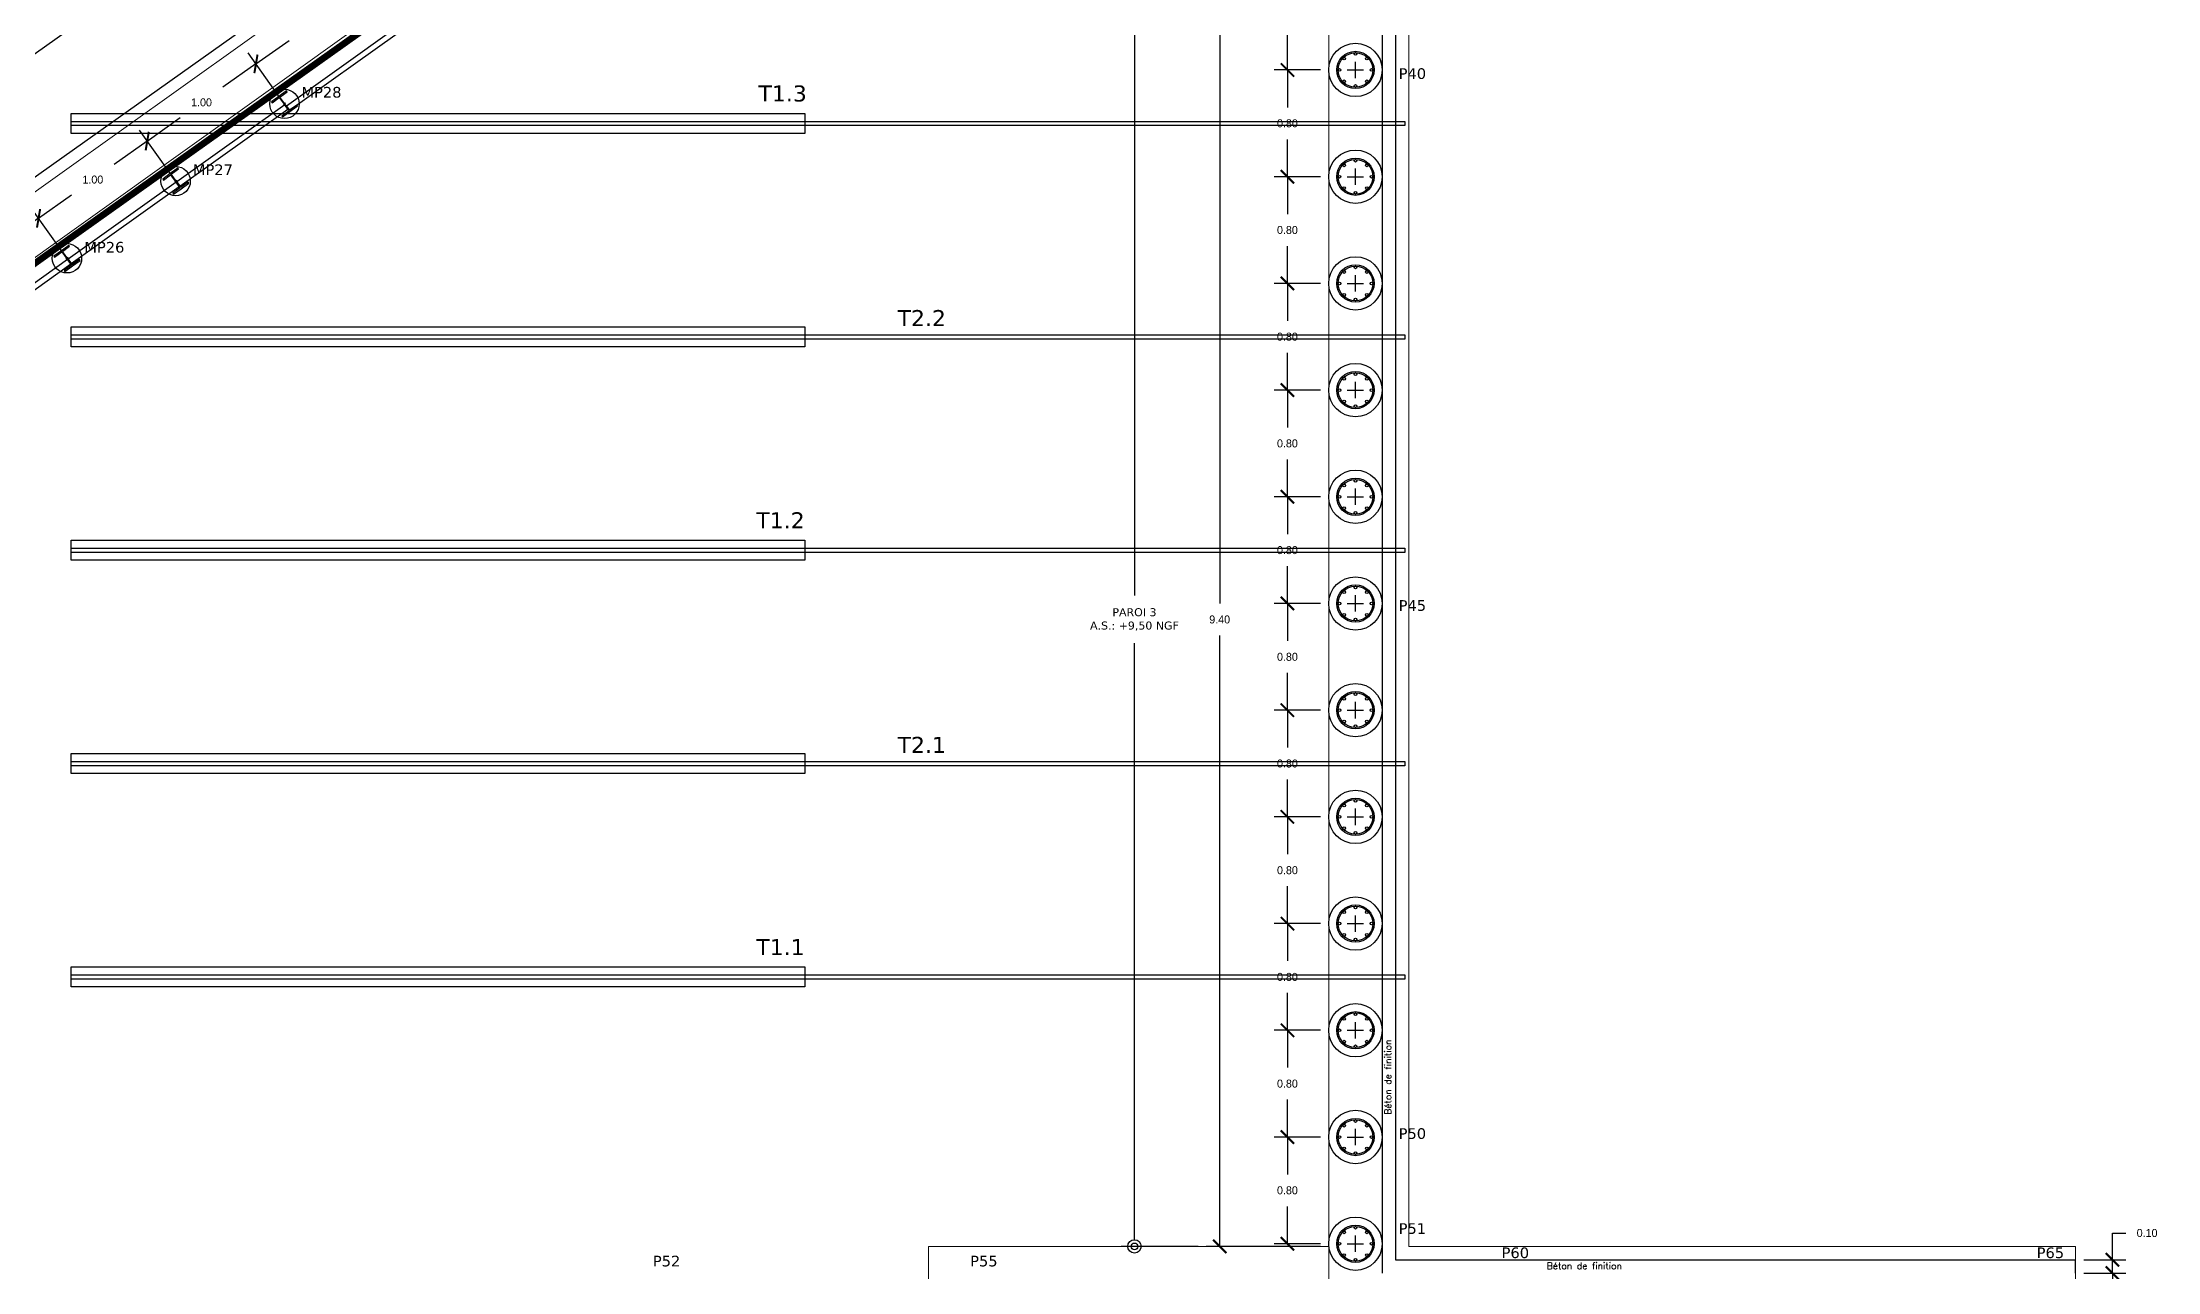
# Model space of a CAD drawing. Header units: millimetres. Extents: x -50 to 161, y 11 to 77.
# Drawn here: x -21.46 to -5.6, y 23.26 to 32.48 of the extents above; entities that cross this region are included whole.
import ezdxf

# ---------------------------------------------------------------- set-up
doc = ezdxf.new("R2010")
doc.units = ezdxf.units.MM
doc.linetypes.add('IMPORT-Bordfosse _3_', pattern=[0.6, 0.5, -0.1])
doc.layers.add('A-DETL-THIN', color=151, linetype='Continuous', lineweight=5)
doc.layers.add('Paroi Soperco', color=7, linetype='Continuous')
doc.dimstyles.get("Standard").update_dxf_attribs({"dimtxt": 0.18, "dimasz": 0.18, "dimexe": 0.18, "dimexo": 0.0625, "dimgap": 0.09, "dimtad": 0, "dimtih": 1, "dimtoh": 1, "dimdec": 4, "dimzin": 0, "dimdsep": 46, "dimtxsty": 'Standard', "dimcen": 0.09, "dimadec": 0, "dimazin": 0, "dimtfac": 1, "dimtdec": 4, "dimtofl": 0, "dimtmove": 0, "dimatfit": 3, "dimfxl": 1, "dimtolj": 1, "dimtzin": 0, "dimarcsym": 0})

# ---------------------------------------------------------------- blocks, each defined once
blk = doc.blocks.new('_ArchTick')
at = {"color": 0, "linetype": 'ByBlock', "const_width": 0.15}
blk.add_lwpolyline([(-0.5, -0.5), (0.5, 0.5)], dxfattribs=at)
blk = doc.blocks.new('*D81')
at = {"layer": 'Paroi Soperco', "color": 0, "lineweight": -2, "transparency": 16777216}
for p, q in [((-11.881, 33.068), (-12.228, 33.068)), ((-12.128, 33.068), (-12.128, 32.788)), ((-12.128, 32.268), (-12.128, 32.548)), ((-11.881, 32.268), (-12.228, 32.268))]:
    blk.add_line(p, q, dxfattribs=at)
at = {"layer": 'Paroi Soperco', "color": 0, "lineweight": -2, "transparency": 16777216, "xscale": 0.1, "yscale": 0.1, "zscale": 0.1}
for p, rotation in [((-12.128, 33.068), 90), ((-12.128, 32.268), 270)]:
    blk.add_blockref('_ArchTick', p, dxfattribs=dict(at, rotation=rotation))
at = {"layer": 'Paroi Soperco', "color": 0, "transparency": 16777216, "insert": (-12.128, 32.668), "char_height": 0.06, "attachment_point": 5}
blk.add_mtext('\\A1;0.80', dxfattribs=at)
blk = doc.blocks.new('*D82')
at = {"layer": 'Paroi Soperco', "color": 0, "lineweight": -2, "transparency": 16777216}
for p, q in [((-11.881, 32.268), (-12.228, 32.268)), ((-12.128, 32.268), (-12.128, 31.988)), ((-12.128, 31.468), (-12.128, 31.748)), ((-11.881, 31.468), (-12.228, 31.468))]:
    blk.add_line(p, q, dxfattribs=at)
at = {"layer": 'Paroi Soperco', "color": 0, "lineweight": -2, "transparency": 16777216, "xscale": 0.1, "yscale": 0.1, "zscale": 0.1}
for p, rotation in [((-12.128, 32.268), 90), ((-12.128, 31.468), 270)]:
    blk.add_blockref('_ArchTick', p, dxfattribs=dict(at, rotation=rotation))
at = {"layer": 'Paroi Soperco', "color": 0, "transparency": 16777216, "insert": (-12.128, 31.868), "char_height": 0.06, "attachment_point": 5}
blk.add_mtext('\\A1;0.80', dxfattribs=at)
blk = doc.blocks.new('*D83')
at = {"layer": 'Paroi Soperco', "color": 0, "lineweight": -2, "transparency": 16777216}
for p, q in [((-11.881, 31.468), (-12.228, 31.468)), ((-12.128, 31.468), (-12.128, 31.188)), ((-12.128, 30.668), (-12.128, 30.948)), ((-11.881, 30.668), (-12.228, 30.668))]:
    blk.add_line(p, q, dxfattribs=at)
at = {"layer": 'Paroi Soperco', "color": 0, "lineweight": -2, "transparency": 16777216, "xscale": 0.1, "yscale": 0.1, "zscale": 0.1}
for p, rotation in [((-12.128, 31.468), 90), ((-12.128, 30.668), 270)]:
    blk.add_blockref('_ArchTick', p, dxfattribs=dict(at, rotation=rotation))
at = {"layer": 'Paroi Soperco', "color": 0, "transparency": 16777216, "insert": (-12.128, 31.068), "char_height": 0.06, "attachment_point": 5}
blk.add_mtext('\\A1;0.80', dxfattribs=at)
blk = doc.blocks.new('*D84')
at = {"layer": 'Paroi Soperco', "color": 0, "lineweight": -2, "transparency": 16777216}
for p, q in [((-11.881, 30.668), (-12.228, 30.668)), ((-12.128, 30.668), (-12.128, 30.388)), ((-12.128, 29.868), (-12.128, 30.148)), ((-11.881, 29.868), (-12.228, 29.868))]:
    blk.add_line(p, q, dxfattribs=at)
at = {"layer": 'Paroi Soperco', "color": 0, "lineweight": -2, "transparency": 16777216, "xscale": 0.1, "yscale": 0.1, "zscale": 0.1}
for p, rotation in [((-12.128, 30.668), 90), ((-12.128, 29.868), 270)]:
    blk.add_blockref('_ArchTick', p, dxfattribs=dict(at, rotation=rotation))
at = {"layer": 'Paroi Soperco', "color": 0, "transparency": 16777216, "insert": (-12.128, 30.268), "char_height": 0.06, "attachment_point": 5}
blk.add_mtext('\\A1;0.80', dxfattribs=at)
blk = doc.blocks.new('*D85')
at = {"layer": 'Paroi Soperco', "color": 0, "lineweight": -2, "transparency": 16777216}
for p, q in [((-11.881, 29.868), (-12.228, 29.868)), ((-12.128, 29.868), (-12.128, 29.588)), ((-12.128, 29.068), (-12.128, 29.348)), ((-11.881, 29.068), (-12.228, 29.068))]:
    blk.add_line(p, q, dxfattribs=at)
at = {"layer": 'Paroi Soperco', "color": 0, "lineweight": -2, "transparency": 16777216, "xscale": 0.1, "yscale": 0.1, "zscale": 0.1}
for p, rotation in [((-12.128, 29.868), 90), ((-12.128, 29.068), 270)]:
    blk.add_blockref('_ArchTick', p, dxfattribs=dict(at, rotation=rotation))
at = {"layer": 'Paroi Soperco', "color": 0, "transparency": 16777216, "insert": (-12.128, 29.468), "char_height": 0.06, "attachment_point": 5}
blk.add_mtext('\\A1;0.80', dxfattribs=at)
blk = doc.blocks.new('*D86')
at = {"layer": 'Paroi Soperco', "color": 0, "lineweight": -2, "transparency": 16777216}
for p, q in [((-11.881, 29.068), (-12.228, 29.068)), ((-12.128, 29.068), (-12.128, 28.788)), ((-12.128, 28.268), (-12.128, 28.548)), ((-11.881, 28.268), (-12.228, 28.268))]:
    blk.add_line(p, q, dxfattribs=at)
at = {"layer": 'Paroi Soperco', "color": 0, "lineweight": -2, "transparency": 16777216, "xscale": 0.1, "yscale": 0.1, "zscale": 0.1}
for p, rotation in [((-12.128, 29.068), 90), ((-12.128, 28.268), 270)]:
    blk.add_blockref('_ArchTick', p, dxfattribs=dict(at, rotation=rotation))
at = {"layer": 'Paroi Soperco', "color": 0, "transparency": 16777216, "insert": (-12.128, 28.668), "char_height": 0.06, "attachment_point": 5}
blk.add_mtext('\\A1;0.80', dxfattribs=at)
blk = doc.blocks.new('*D87')
at = {"layer": 'Paroi Soperco', "color": 0, "lineweight": -2, "transparency": 16777216}
for p, q in [((-11.881, 28.268), (-12.228, 28.268)), ((-12.128, 28.268), (-12.128, 27.988)), ((-12.128, 27.468), (-12.128, 27.748)), ((-11.881, 27.468), (-12.228, 27.468))]:
    blk.add_line(p, q, dxfattribs=at)
at = {"layer": 'Paroi Soperco', "color": 0, "lineweight": -2, "transparency": 16777216, "xscale": 0.1, "yscale": 0.1, "zscale": 0.1}
for p, rotation in [((-12.128, 28.268), 90), ((-12.128, 27.468), 270)]:
    blk.add_blockref('_ArchTick', p, dxfattribs=dict(at, rotation=rotation))
at = {"layer": 'Paroi Soperco', "color": 0, "transparency": 16777216, "insert": (-12.128, 27.868), "char_height": 0.06, "attachment_point": 5}
blk.add_mtext('\\A1;0.80', dxfattribs=at)
blk = doc.blocks.new('*D88')
at = {"layer": 'Paroi Soperco', "color": 0, "lineweight": -2, "transparency": 16777216}
for p, q in [((-11.881, 27.468), (-12.228, 27.468)), ((-12.128, 27.468), (-12.128, 27.188)), ((-12.128, 26.668), (-12.128, 26.948)), ((-11.881, 26.668), (-12.228, 26.668))]:
    blk.add_line(p, q, dxfattribs=at)
at = {"layer": 'Paroi Soperco', "color": 0, "lineweight": -2, "transparency": 16777216, "xscale": 0.1, "yscale": 0.1, "zscale": 0.1}
for p, rotation in [((-12.128, 27.468), 90), ((-12.128, 26.668), 270)]:
    blk.add_blockref('_ArchTick', p, dxfattribs=dict(at, rotation=rotation))
at = {"layer": 'Paroi Soperco', "color": 0, "transparency": 16777216, "insert": (-12.128, 27.068), "char_height": 0.06, "attachment_point": 5}
blk.add_mtext('\\A1;0.80', dxfattribs=at)
blk = doc.blocks.new('*D89')
at = {"layer": 'Paroi Soperco', "color": 0, "lineweight": -2, "transparency": 16777216}
for p, q in [((-11.881, 26.668), (-12.228, 26.668)), ((-12.128, 26.668), (-12.128, 26.388)), ((-12.128, 25.868), (-12.128, 26.148)), ((-11.881, 25.868), (-12.228, 25.868))]:
    blk.add_line(p, q, dxfattribs=at)
at = {"layer": 'Paroi Soperco', "color": 0, "lineweight": -2, "transparency": 16777216, "xscale": 0.1, "yscale": 0.1, "zscale": 0.1}
for p, rotation in [((-12.128, 26.668), 90), ((-12.128, 25.868), 270)]:
    blk.add_blockref('_ArchTick', p, dxfattribs=dict(at, rotation=rotation))
at = {"layer": 'Paroi Soperco', "color": 0, "transparency": 16777216, "insert": (-12.128, 26.268), "char_height": 0.06, "attachment_point": 5}
blk.add_mtext('\\A1;0.80', dxfattribs=at)
blk = doc.blocks.new('*D90')
at = {"layer": 'Paroi Soperco', "color": 0, "lineweight": -2, "transparency": 16777216}
for p, q in [((-11.881, 25.868), (-12.228, 25.868)), ((-12.128, 25.868), (-12.128, 25.588)), ((-12.128, 25.068), (-12.128, 25.348)), ((-11.881, 25.068), (-12.228, 25.068))]:
    blk.add_line(p, q, dxfattribs=at)
at = {"layer": 'Paroi Soperco', "color": 0, "lineweight": -2, "transparency": 16777216, "xscale": 0.1, "yscale": 0.1, "zscale": 0.1}
for p, rotation in [((-12.128, 25.868), 90), ((-12.128, 25.068), 270)]:
    blk.add_blockref('_ArchTick', p, dxfattribs=dict(at, rotation=rotation))
at = {"layer": 'Paroi Soperco', "color": 0, "transparency": 16777216, "insert": (-12.128, 25.468), "char_height": 0.06, "attachment_point": 5}
blk.add_mtext('\\A1;0.80', dxfattribs=at)
blk = doc.blocks.new('*D91')
at = {"layer": 'Paroi Soperco', "color": 0, "lineweight": -2, "transparency": 16777216}
for p, q in [((-11.881, 25.068), (-12.228, 25.068)), ((-12.128, 25.068), (-12.128, 24.788)), ((-12.128, 24.268), (-12.128, 24.548)), ((-11.881, 24.268), (-12.228, 24.268))]:
    blk.add_line(p, q, dxfattribs=at)
at = {"layer": 'Paroi Soperco', "color": 0, "lineweight": -2, "transparency": 16777216, "xscale": 0.1, "yscale": 0.1, "zscale": 0.1}
for p, rotation in [((-12.128, 25.068), 90), ((-12.128, 24.268), 270)]:
    blk.add_blockref('_ArchTick', p, dxfattribs=dict(at, rotation=rotation))
at = {"layer": 'Paroi Soperco', "color": 0, "transparency": 16777216, "insert": (-12.128, 24.668), "char_height": 0.06, "attachment_point": 5}
blk.add_mtext('\\A1;0.80', dxfattribs=at)
blk = doc.blocks.new('*D92')
at = {"layer": 'Paroi Soperco', "color": 0, "lineweight": -2, "transparency": 16777216}
for p, q in [((-11.881, 24.268), (-12.228, 24.268)), ((-12.128, 24.268), (-12.128, 23.988)), ((-12.128, 23.468), (-12.128, 23.748)), ((-11.881, 23.468), (-12.228, 23.468))]:
    blk.add_line(p, q, dxfattribs=at)
at = {"layer": 'Paroi Soperco', "color": 0, "lineweight": -2, "transparency": 16777216, "xscale": 0.1, "yscale": 0.1, "zscale": 0.1}
for p, rotation in [((-12.128, 24.268), 90), ((-12.128, 23.468), 270)]:
    blk.add_blockref('_ArchTick', p, dxfattribs=dict(at, rotation=rotation))
at = {"layer": 'Paroi Soperco', "color": 0, "transparency": 16777216, "insert": (-12.128, 23.868), "char_height": 0.06, "attachment_point": 5}
blk.add_mtext('\\A1;0.80', dxfattribs=at)
blk = doc.blocks.new('*D94')
at = {"layer": 'Paroi Soperco', "color": 0, "lineweight": -2, "transparency": 16777216}
for p, q in [((-11.881, 32.848), (-12.736, 32.848)), ((-12.636, 32.848), (-12.636, 28.268)), ((-12.636, 23.448), (-12.636, 28.028)), ((-11.881, 23.448), (-12.736, 23.448))]:
    blk.add_line(p, q, dxfattribs=at)
at = {"layer": 'Paroi Soperco', "color": 0, "lineweight": -2, "transparency": 16777216, "xscale": 0.1, "yscale": 0.1, "zscale": 0.1}
for p, rotation in [((-12.636, 32.848), 90), ((-12.636, 23.448), 270)]:
    blk.add_blockref('_ArchTick', p, dxfattribs=dict(at, rotation=rotation))
at = {"layer": 'Paroi Soperco', "color": 0, "transparency": 16777216, "insert": (-12.636, 28.148), "char_height": 0.06, "attachment_point": 5}
blk.add_mtext('\\A1;9.40', dxfattribs=at)
blk = doc.blocks.new('_Origin2')
at = {"color": 0, "linetype": 'ByBlock', "lineweight": -2}
blk.add_line((-0.5, 0), (-1, 0), dxfattribs=at)
for radius in [0.5, 0.25]:
    blk.add_circle((0, 0), radius, dxfattribs=at)
blk = doc.blocks.new('*D101')
at = {"layer": 'Paroi Soperco', "color": 0, "lineweight": -2, "transparency": 16777216}
for p, q in [((-12.798, 32.848), (-13.375, 32.848)), ((-13.275, 32.748), (-13.275, 28.327)), ((-13.275, 23.548), (-13.275, 27.97)), ((-12.798, 23.448), (-13.375, 23.448))]:
    blk.add_line(p, q, dxfattribs=at)
at = {"layer": 'Paroi Soperco', "color": 0, "lineweight": -2, "transparency": 16777216, "xscale": 0.1, "yscale": 0.1, "zscale": 0.1}
for p, rotation in [((-13.275, 32.848), 90), ((-13.275, 23.448), 270)]:
    blk.add_blockref('_Origin2', p, dxfattribs=dict(at, rotation=rotation))
at = {"layer": 'Paroi Soperco', "color": 0, "transparency": 16777216, "insert": (-13.275, 28.148), "char_height": 0.06, "attachment_point": 5}
blk.add_mtext('\\A1;{\\fVerdana|b0|i0|c0|p34;PAROI 3}\\P{\\fVerdana|b0|i0|c0|p34;A.S.: +9,50 NGF}', dxfattribs=at)
blk = doc.blocks.new('*D114')
at = {"layer": 'Paroi Soperco', "color": 0, "lineweight": -2, "transparency": 16777216}
for p, q in [((-21.492, 31.156), (-21.74, 30.98)), ((-21.315, 30.906), (-21.55, 31.238)), ((-22.13, 30.327), (-22.366, 30.659)), ((-22.308, 30.577), (-22.06, 30.753))]:
    blk.add_line(p, q, dxfattribs=at)
at = {"layer": 'Paroi Soperco', "color": 0, "lineweight": -2, "transparency": 16777216, "xscale": 0.1, "yscale": 0.1, "zscale": 0.1}
for p, rotation in [((-21.492, 31.156), 35.38813541617936), ((-22.308, 30.577), 215.3881354161794)]:
    blk.add_blockref('_ArchTick', p, dxfattribs=dict(at, rotation=rotation))
at = {"layer": 'Paroi Soperco', "color": 0, "transparency": 16777216, "insert": (-21.9, 30.867), "char_height": 0.06, "attachment_point": 5}
blk.add_mtext('\\A1;1.00', dxfattribs=at)
blk = doc.blocks.new('*D115')
at = {"layer": 'Paroi Soperco', "color": 0, "lineweight": -2, "transparency": 16777216}
for p, q in [((-20.677, 31.735), (-20.925, 31.559)), ((-20.5, 31.486), (-20.735, 31.817)), ((-21.492, 31.156), (-21.245, 31.332)), ((-21.315, 30.906), (-21.55, 31.238))]:
    blk.add_line(p, q, dxfattribs=at)
at = {"layer": 'Paroi Soperco', "color": 0, "lineweight": -2, "transparency": 16777216, "xscale": 0.1, "yscale": 0.1, "zscale": 0.1}
for p, rotation in [((-20.677, 31.735), 35.38813541617936), ((-21.492, 31.156), 215.3881354161794)]:
    blk.add_blockref('_ArchTick', p, dxfattribs=dict(at, rotation=rotation))
at = {"layer": 'Paroi Soperco', "color": 0, "transparency": 16777216, "insert": (-21.085, 31.446), "char_height": 0.06, "attachment_point": 5}
blk.add_mtext('\\A1;1.00', dxfattribs=at)
blk = doc.blocks.new('*D116')
at = {"layer": 'Paroi Soperco', "color": 0, "lineweight": -2, "transparency": 16777216}
for p, q in [((-19.685, 32.065), (-19.92, 32.396)), ((-19.862, 32.314), (-20.11, 32.138)), ((-20.677, 31.735), (-20.43, 31.911)), ((-20.5, 31.486), (-20.735, 31.817))]:
    blk.add_line(p, q, dxfattribs=at)
at = {"layer": 'Paroi Soperco', "color": 0, "lineweight": -2, "transparency": 16777216, "xscale": 0.1, "yscale": 0.1, "zscale": 0.1}
for p, rotation in [((-19.862, 32.314), 35.38813541617936), ((-20.677, 31.735), 215.3881354161794)]:
    blk.add_blockref('_ArchTick', p, dxfattribs=dict(at, rotation=rotation))
at = {"layer": 'Paroi Soperco', "color": 0, "transparency": 16777216, "insert": (-20.27, 32.025), "char_height": 0.06, "attachment_point": 5}
blk.add_mtext('\\A1;1.00', dxfattribs=at)
blk = doc.blocks.new('*D117')
at = {"layer": 'Paroi Soperco', "color": 0, "lineweight": -2, "transparency": 16777216}
for p, q in [((-19.047, 32.893), (-19.294, 32.718)), ((-18.869, 32.644), (-19.105, 32.975)), ((-19.685, 32.065), (-19.92, 32.396)), ((-19.862, 32.314), (-19.614, 32.49))]:
    blk.add_line(p, q, dxfattribs=at)
at = {"layer": 'Paroi Soperco', "color": 0, "lineweight": -2, "transparency": 16777216, "xscale": 0.1, "yscale": 0.1, "zscale": 0.1}
for p, rotation in [((-19.047, 32.893), 35.38813541617936), ((-19.862, 32.314), 215.3881354161794)]:
    blk.add_blockref('_ArchTick', p, dxfattribs=dict(at, rotation=rotation))
at = {"layer": 'Paroi Soperco', "color": 0, "transparency": 16777216, "insert": (-19.454, 32.604), "char_height": 0.06, "attachment_point": 5}
blk.add_mtext('\\A1;1.00', dxfattribs=at)
blk = doc.blocks.new('*D119')
at = {"layer": 'Paroi Soperco', "color": 0, "lineweight": -2, "transparency": 16777216}
for p, q in [((-18.17, 33.141), (-18.56, 33.689)), ((-18.502, 33.608), (-22.309, 30.903)), ((-26.538, 27.899), (-22.731, 30.603)), ((-26.207, 27.432), (-26.596, 27.98))]:
    blk.add_line(p, q, dxfattribs=at)
at = {"layer": 'Paroi Soperco', "color": 0, "lineweight": -2, "transparency": 16777216, "xscale": 0.1, "yscale": 0.1, "zscale": 0.1}
for p, rotation in [((-18.502, 33.608), 35.38813541617744), ((-26.538, 27.899), 215.3881354161774)]:
    blk.add_blockref('_ArchTick', p, dxfattribs=dict(at, rotation=rotation))
at = {"layer": 'Paroi Soperco', "color": 0, "transparency": 16777216, "insert": (-22.52, 30.753), "char_height": 0.12, "attachment_point": 5}
blk.add_mtext('\\A1;9.86', dxfattribs=at)
blk = doc.blocks.new('*D121')
at = {"layer": 'Paroi Soperco', "color": 0, "lineweight": -2, "transparency": 16777216}
for p, q in [((-18.596, 33.74), (-18.996, 34.304)), ((-19.02, 34.164), (-22.742, 31.52)), ((-26.893, 28.571), (-23.171, 31.215)), ((-26.632, 28.031), (-27.033, 28.595))]:
    blk.add_line(p, q, dxfattribs=at)
at = {"layer": 'Paroi Soperco', "color": 0, "lineweight": -2, "transparency": 16777216, "xscale": 0.1, "yscale": 0.1, "zscale": 0.1}
for p, rotation in [((-18.938, 34.222), 35.38813541617745), ((-26.975, 28.514), 215.3881354161774)]:
    blk.add_blockref('_Origin2', p, dxfattribs=dict(at, rotation=rotation))
at = {"layer": 'Paroi Soperco', "color": 0, "transparency": 16777216, "insert": (-22.957, 31.368), "char_height": 0.12, "attachment_point": 5}
blk.add_mtext("\\A1;{\\fVerdana|b0|i0|c0|p34;PAROI 1'}", dxfattribs=at)
blk = doc.blocks.new('*D342')
at = {"layer": 'Paroi Soperco', "color": 0, "lineweight": -2, "transparency": 16777216}
for p, q in [((-5.942, 23.248), (-5.942, 23.348)), ((-6.156, 23.248), (-5.842, 23.248)), ((-6.156, 22.848), (-5.842, 22.848)), ((-5.942, 22.848), (-5.942, 22.748))]:
    blk.add_line(p, q, dxfattribs=at)
at = {"layer": 'Paroi Soperco', "color": 0, "lineweight": -2, "transparency": 16777216, "xscale": 0.1, "yscale": 0.1, "zscale": 0.1}
for p, rotation in [((-5.942, 23.248), 270), ((-5.942, 22.848), 90)]:
    blk.add_blockref('_ArchTick', p, dxfattribs=dict(at, rotation=rotation))
at = {"layer": 'Paroi Soperco', "color": 0, "transparency": 16777216, "insert": (-5.942, 23.048), "char_height": 0.06, "attachment_point": 5}
blk.add_mtext('\\A1;0.40', dxfattribs=at)
blk = doc.blocks.new('*D343')
at = {"layer": 'Paroi Soperco', "color": 0, "lineweight": -2, "transparency": 16777216}
for p, q in [((-5.942, 23.348), (-5.942, 23.548)), ((-5.942, 23.548), (-5.842, 23.548)), ((-6.156, 23.348), (-5.842, 23.348)), ((-6.156, 23.248), (-5.842, 23.248)), ((-5.942, 23.248), (-5.942, 23.148))]:
    blk.add_line(p, q, dxfattribs=at)
at = {"layer": 'Paroi Soperco', "color": 0, "lineweight": -2, "transparency": 16777216, "xscale": 0.1, "yscale": 0.1, "zscale": 0.1}
for p, rotation in [((-5.942, 23.348), 270), ((-5.942, 23.248), 90)]:
    blk.add_blockref('_ArchTick', p, dxfattribs=dict(at, rotation=rotation))
at = {"layer": 'Paroi Soperco', "color": 0, "transparency": 16777216, "insert": (-5.682, 23.548), "char_height": 0.06, "attachment_point": 5}
blk.add_mtext('\\A1;0.10', dxfattribs=at)

msp = doc.modelspace()

# ---------------------------------------------------------------- linework, layer by layer
at = {"layer": 'A-DETL-THIN'}
for p, q in [((-19.293, 32.944), (-25.934, 28.204)), ((-11.818, 32.848), (-11.818, 23.448)), ((-11.218, 23.448), (-11.218, 32.848)), ((-25.626, 27.932), (-19.061, 32.618)), ((-11.818, 23.448), (-14.818, 23.448)), ((-14.818, 23.448), (-14.818, 22.848)), ((-11.818, 22.848), (-11.818, 23.448)), ((-6.218, 23.448), (-11.218, 23.448)), ((-6.218, 22.848), (-6.218, 23.448))]:
    msp.add_line(p, q, dxfattribs=at)
at = {"layer": 'Paroi Soperco', "color": 5}
for p, q in [((-11.418, 58.868), (-11.418, 23.248)), ((-11.318, 58.768), (-11.318, 23.348)), ((-11.318, 23.348), (-6.218, 23.348)), ((-6.218, 23.248), (-6.218, 23.348))]:
    msp.add_line(p, q, dxfattribs=at)
at = {"layer": 'Paroi Soperco'}
for p, q in [((-11.679, 32.268), (-11.557, 32.268)), ((-11.618, 32.207), (-11.618, 32.33)), ((-19.64, 32.02), (-19.656, 32.008)), ((-19.644, 32.007), (-19.653, 32.02)), ((-20.456, 31.44), (-20.472, 31.429)), ((-20.459, 31.428), (-20.468, 31.441)), ((-11.679, 31.468), (-11.557, 31.468)), ((-11.618, 31.407), (-11.618, 31.53)), ((-21.271, 30.861), (-21.287, 30.85)), ((-21.274, 30.849), (-21.284, 30.862)), ((-11.679, 30.668), (-11.557, 30.668)), ((-11.618, 30.607), (-11.618, 30.73)), ((-11.679, 29.868), (-11.557, 29.868)), ((-11.618, 29.807), (-11.618, 29.93)), ((-11.679, 29.068), (-11.557, 29.068)), ((-11.618, 29.007), (-11.618, 29.13)), ((-11.679, 28.268), (-11.557, 28.268)), ((-11.618, 28.207), (-11.618, 28.33)), ((-11.679, 27.468), (-11.557, 27.468)), ((-11.618, 27.407), (-11.618, 27.53)), ((-11.679, 26.668), (-11.557, 26.668)), ((-11.618, 26.607), (-11.618, 26.73)), ((-11.679, 25.868), (-11.557, 25.868)), ((-11.618, 25.807), (-11.618, 25.93)), ((-11.679, 25.068), (-11.557, 25.068)), ((-11.618, 25.007), (-11.618, 25.13)), ((-11.679, 24.268), (-11.557, 24.268)), ((-11.618, 24.207), (-11.618, 24.33)), ((-11.618, 23.407), (-11.618, 23.53)), ((-11.618, 23.407), (-11.618, 23.53)), ((-11.679, 23.468), (-11.557, 23.468)), ((-11.679, 23.468), (-11.557, 23.468))]:
    msp.add_line(p, q, dxfattribs=at)
at = {"layer": 'Paroi Soperco', "color": 217, "linetype": 'IMPORT-Bordfosse _3_', "true_color": 0x93278f, "const_width": 0.05}
msp.add_lwpolyline([(-41.621, 28.431), (-28.597, 24.46), (-28.67, 25.736), (-17.958, 33.35), (-11.56, 44.077), (-12.859, 59.261), (-15.257, 74.842), (-49.75, 76.797), (-48.078, 63.461)], close=True, dxfattribs=at)
at = {"layer": 'Paroi Soperco', "color": 23}
for points in [[(-19.61, 31.966), (-18.802, 32.542), (-18.825, 32.575), (-19.633, 31.998), (-19.61, 31.966)], [(-20.433, 31.397), (-19.623, 31.975), (-19.646, 32.008), (-20.456, 31.43), (-20.433, 31.397)], [(-21.247, 30.816), (-20.437, 31.395), (-20.46, 31.427), (-21.27, 30.849), (-21.247, 30.816)], [(-22.061, 30.236), (-21.251, 30.814), (-21.274, 30.846), (-22.084, 30.268), (-22.061, 30.236)]]:
    msp.add_lwpolyline(points, dxfattribs=at)
at = {"layer": 'Paroi Soperco'}
for points in [[(-19.633, 32.112), (-19.69, 32.07), (-19.746, 32.029), (-19.741, 32.022), (-19.687, 32.062), (-19.614, 31.963), (-19.669, 31.923), (-19.664, 31.916), (-19.607, 31.957), (-19.551, 31.999), (-19.556, 32.005), (-19.61, 31.966), (-19.683, 32.065), (-19.628, 32.105), (-19.633, 32.112)], [(-20.448, 31.532), (-20.505, 31.491), (-20.561, 31.45), (-20.556, 31.443), (-20.502, 31.483), (-20.429, 31.384), (-20.484, 31.344), (-20.479, 31.337), (-20.422, 31.378), (-20.366, 31.419), (-20.371, 31.426), (-20.425, 31.386), (-20.498, 31.486), (-20.443, 31.526), (-20.448, 31.532)], [(-21.264, 30.953), (-21.32, 30.912), (-21.377, 30.871), (-21.372, 30.864), (-21.317, 30.904), (-21.245, 30.804), (-21.299, 30.765), (-21.294, 30.758), (-21.238, 30.799), (-21.181, 30.84), (-21.186, 30.847), (-21.241, 30.807), (-21.313, 30.907), (-21.259, 30.946), (-21.264, 30.953)]]:
    msp.add_lwpolyline(points, dxfattribs=at)
at = {"layer": 'Paroi Soperco', "color": 251, "true_color": 0x636466}
for points in [[(-21.247, 31.943), (-15.747, 31.943), (-15.747, 31.793), (-21.247, 31.793), (-21.247, 31.943)], [(-21.247, 31.883), (-11.247, 31.883), (-11.247, 31.851), (-21.247, 31.851), (-21.247, 31.883)], [(-21.247, 28.743), (-15.747, 28.743), (-15.747, 28.593), (-21.247, 28.593), (-21.247, 28.743)], [(-21.247, 28.683), (-11.247, 28.683), (-11.247, 28.651), (-21.247, 28.651), (-21.247, 28.683)], [(-21.247, 25.543), (-15.747, 25.543), (-15.747, 25.393), (-21.247, 25.393), (-21.247, 25.543)], [(-21.247, 25.483), (-11.247, 25.483), (-11.247, 25.451), (-21.247, 25.451), (-21.247, 25.483)]]:
    msp.add_lwpolyline(points, dxfattribs=at)
at = {"layer": 'Paroi Soperco', "color": 9, "true_color": 0xc7c8ca}
for points in [[(-21.247, 30.343), (-15.747, 30.343), (-15.747, 30.193), (-21.247, 30.193), (-21.247, 30.343)], [(-21.247, 30.283), (-11.247, 30.283), (-11.247, 30.251), (-21.247, 30.251), (-21.247, 30.283)], [(-21.247, 27.143), (-15.747, 27.143), (-15.747, 26.993), (-21.247, 26.993), (-21.247, 27.143)], [(-21.247, 27.083), (-11.247, 27.083), (-11.247, 27.051), (-21.247, 27.051), (-21.247, 27.083)]]:
    msp.add_lwpolyline(points, dxfattribs=at)
at = {"layer": 'Paroi Soperco'}
for centre, radius in [((-11.618, 32.268), 0.2), ((-11.618, 32.268), 0.14), ((-11.618, 32.268), 0.13), ((-11.703, 32.353), 0.01), ((-11.618, 32.388), 0.01), ((-11.533, 32.353), 0.01), ((-11.738, 32.268), 0.01), ((-11.498, 32.268), 0.01), ((-19.648, 32.014), 0.11), ((-11.703, 32.183), 0.01), ((-11.618, 32.148), 0.01), ((-11.533, 32.183), 0.01), ((-11.618, 31.468), 0.2), ((-11.618, 31.468), 0.14), ((-11.618, 31.468), 0.13), ((-11.618, 31.588), 0.01), ((-20.464, 31.435), 0.11), ((-11.738, 31.468), 0.01), ((-11.703, 31.553), 0.01), ((-11.533, 31.553), 0.01), ((-11.498, 31.468), 0.01), ((-11.703, 31.383), 0.01), ((-11.618, 31.348), 0.01), ((-11.533, 31.383), 0.01), ((-21.279, 30.856), 0.11), ((-11.618, 30.668), 0.2), ((-11.618, 30.668), 0.14), ((-11.618, 30.668), 0.13), ((-11.618, 30.788), 0.01), ((-11.738, 30.668), 0.01), ((-11.703, 30.753), 0.01), ((-11.533, 30.753), 0.01), ((-11.498, 30.668), 0.01), ((-11.703, 30.583), 0.01), ((-11.618, 30.548), 0.01), ((-11.533, 30.583), 0.01), ((-11.618, 29.868), 0.2), ((-11.618, 29.868), 0.14), ((-11.618, 29.868), 0.13), ((-11.618, 29.988), 0.01), ((-11.738, 29.868), 0.01), ((-11.703, 29.953), 0.01), ((-11.533, 29.953), 0.01), ((-11.498, 29.868), 0.01), ((-11.703, 29.783), 0.01), ((-11.618, 29.748), 0.01), ((-11.533, 29.783), 0.01), ((-11.618, 29.068), 0.2), ((-11.618, 29.068), 0.14), ((-11.618, 29.068), 0.13), ((-11.618, 29.188), 0.01), ((-11.738, 29.068), 0.01), ((-11.703, 29.153), 0.01), ((-11.533, 29.153), 0.01), ((-11.498, 29.068), 0.01), ((-11.703, 28.983), 0.01), ((-11.618, 28.948), 0.01), ((-11.533, 28.983), 0.01), ((-11.618, 28.268), 0.2), ((-11.618, 28.268), 0.14), ((-11.618, 28.268), 0.13), ((-11.618, 28.388), 0.01), ((-11.738, 28.268), 0.01), ((-11.703, 28.353), 0.01), ((-11.533, 28.353), 0.01), ((-11.498, 28.268), 0.01), ((-11.703, 28.183), 0.01), ((-11.618, 28.148), 0.01), ((-11.533, 28.183), 0.01), ((-11.618, 27.468), 0.2), ((-11.618, 27.468), 0.14), ((-11.618, 27.468), 0.13), ((-11.738, 27.468), 0.01), ((-11.703, 27.553), 0.01), ((-11.618, 27.588), 0.01), ((-11.533, 27.553), 0.01), ((-11.498, 27.468), 0.01), ((-11.703, 27.383), 0.01), ((-11.618, 27.348), 0.01), ((-11.533, 27.383), 0.01), ((-11.618, 26.668), 0.2), ((-11.618, 26.668), 0.14), ((-11.618, 26.668), 0.13), ((-11.738, 26.668), 0.01), ((-11.703, 26.753), 0.01), ((-11.618, 26.788), 0.01), ((-11.533, 26.753), 0.01), ((-11.498, 26.668), 0.01), ((-11.703, 26.583), 0.01), ((-11.618, 26.548), 0.01), ((-11.533, 26.583), 0.01), ((-11.618, 25.868), 0.2), ((-11.618, 25.868), 0.14), ((-11.618, 25.868), 0.13), ((-11.738, 25.868), 0.01), ((-11.703, 25.953), 0.01), ((-11.618, 25.988), 0.01), ((-11.533, 25.953), 0.01), ((-11.498, 25.868), 0.01), ((-11.703, 25.783), 0.01), ((-11.618, 25.748), 0.01), ((-11.533, 25.783), 0.01), ((-11.618, 25.068), 0.2), ((-11.618, 25.068), 0.14), ((-11.618, 25.068), 0.13), ((-11.738, 25.068), 0.01), ((-11.703, 25.153), 0.01), ((-11.618, 25.188), 0.01), ((-11.533, 25.153), 0.01), ((-11.498, 25.068), 0.01), ((-11.703, 24.983), 0.01), ((-11.618, 24.948), 0.01), ((-11.533, 24.983), 0.01), ((-11.618, 24.268), 0.2), ((-11.618, 24.268), 0.14), ((-11.618, 24.268), 0.13), ((-11.738, 24.268), 0.01), ((-11.703, 24.353), 0.01), ((-11.618, 24.388), 0.01), ((-11.533, 24.353), 0.01), ((-11.498, 24.268), 0.01), ((-11.703, 24.183), 0.01), ((-11.618, 24.148), 0.01), ((-11.533, 24.183), 0.01), ((-11.618, 23.468), 0.2), ((-11.618, 23.468), 0.14), ((-11.618, 23.468), 0.14), ((-11.618, 23.468), 0.13), ((-11.618, 23.468), 0.13), ((-11.738, 23.468), 0.01), ((-11.738, 23.468), 0.01), ((-11.703, 23.553), 0.01), ((-11.703, 23.553), 0.01), ((-11.618, 23.588), 0.01), ((-11.618, 23.588), 0.01), ((-11.533, 23.553), 0.01), ((-11.533, 23.553), 0.01), ((-11.498, 23.468), 0.01), ((-11.498, 23.468), 0.01), ((-11.703, 23.383), 0.01), ((-11.703, 23.383), 0.01), ((-11.618, 23.348), 0.01), ((-11.618, 23.348), 0.01), ((-11.533, 23.383), 0.01), ((-11.533, 23.383), 0.01)]:
    msp.add_circle(centre, radius, dxfattribs=at)

# ---------------------------------------------------------------- texts
at = {"layer": 'Paroi Soperco', "attachment_point": 1}
for s, width, insert, char_height in [('{\\fVerdana|b0|i0|c0|p34;P40}', 0.51632, (-11.294, 32.281), 0.08), ('{\\fVerdana|b0|i0|c0|p34;MP28}', 0.51632, (-19.521, 32.141), 0.08), ('{\\fVerdana|b0|i0|c0|p34;T1.3}', 0.51632, (-16.094, 32.152), 0.12), ('{\\fVerdana|b0|i0|c0|p34;MP27}', 0.51632, (-20.335, 31.56), 0.08), ('{\\fVerdana|b0|i0|c0|p34;MP26}', 0.51632, (-21.149, 30.979), 0.08), ('{\\fVerdana|b0|i0|c0|p34;T2.2}', 0.51632, (-15.051, 30.468), 0.12), ('{\\fVerdana|b0|i0|c0|p34;T1.2}', 0.51632, (-16.11, 28.952), 0.12), ('{\\fVerdana|b0|i0|c0|p34;P45}', 0.51632, (-11.294, 28.293), 0.08), ('{\\fVerdana|b0|i0|c0|p34;T2.1}', 0.51632, (-15.051, 27.268), 0.12), ('{\\fVerdana|b0|i0|c0|p34;T1.1}', 0.51632, (-16.11, 25.752), 0.12), ('{\\fVerdana|b0|i0|c0|p34;P50}', 0.51632, (-11.294, 24.334), 0.08), ('{\\fVerdana|b0|i0|c0|p34;P51}', 0.51632, (-11.294, 23.622), 0.08), ('{\\fVerdana|b0|i0|c0|p34;P52}', 0.51632, (-16.886, 23.378), 0.08), ('{\\fVerdana|b0|i0|c0|p34;P55}', 0.51632, (-14.507, 23.378), 0.08), ('{\\fVerdana|b0|i0|c0|p34;P60}', 0.51632, (-10.522, 23.44), 0.08), ('{\\Fsimplex|c0;Béton de finition}', 1.02448, (-10.183, 23.327), 0.05), ('{\\Fsimplex|c0;Béton de finition}', 1.02448, (-10.183, 23.327), 0.05), ('{\\fVerdana|b0|i0|c0|p34;P65}', 0.51632, (-6.51, 23.44), 0.08)]:
    msp.add_mtext_dynamic_manual_height_columns(s, width=width, gutter_width=1, heights=[0], dxfattribs=dict(at, insert=insert, char_height=char_height))
at = {"layer": 'Paroi Soperco', "insert": (-11.399, 24.435), "char_height": 0.05, "attachment_point": 1, "rotation": 90}
msp.add_mtext_dynamic_manual_height_columns('{\\Fsimplex|c0;Béton de finition}', width=1.02448, gutter_width=1, heights=[0], dxfattribs=at)

# ---------------------------------------------------------------- dimensions: what is measured, and where the dimension line sits
at = {"layer": 'Paroi Soperco', "color": 30, "true_color": 0xff8000}
dim = msp.add_aligned_dim(p1=(-26.596, 27.98), p2=(-18.56, 33.689), distance=0.654, text="{\\fVerdana|b0|i0|c0|p34;PAROI 1'}", dimstyle='Standard', override={"dimtxt": 0.12, "dimasz": 0.1, "dimexe": 0.1, "dimdec": 2, "dimblk1": 'Origin2', "dimblk2": 'Origin2', "dimsah": 1}, dxfattribs=at)
dim.commit()
dim.dimension.update_dxf_attribs({"geometry": '*D121', "text_midpoint": (-22.957, 31.368)})
at = {"layer": 'Paroi Soperco', "color": 1}
dim = msp.add_aligned_dim(p1=(-26.17, 27.381), p2=(-18.134, 33.09), distance=0.636, dimstyle='Standard', override={"dimtxt": 0.12, "dimasz": 0.1, "dimexe": 0.1, "dimdec": 2, "dimblk1": 'ArchTick', "dimblk2": 'ArchTick', "dimsah": 1}, dxfattribs=at)
dim.commit()
dim.dimension.update_dxf_attribs({"geometry": '*D119', "text_midpoint": (-22.52, 30.753)})
for base, p1, p2, angle, picture, middle in [((-12.128, 32.268), (-11.818, 33.068), (-11.818, 32.268), 90, '*D81', (-12.128, 32.668)), ((-19.047, 32.893), (-19.648, 32.014), (-18.833, 32.593), 215.3881, '*D117', (-19.454, 32.604)), ((-12.636, 23.448), (-11.818, 32.848), (-11.818, 23.448), 90, '*D94', (-12.636, 28.148)), ((-19.862, 32.314), (-20.464, 31.435), (-19.648, 32.014), 215.3881, '*D116', (-20.27, 32.025)), ((-12.128, 31.468), (-11.818, 32.268), (-11.818, 31.468), 90, '*D82', (-12.128, 31.868)), ((-20.677, 31.735), (-21.279, 30.856), (-20.464, 31.435), 215.3881, '*D115', (-21.085, 31.446)), ((-12.128, 30.668), (-11.818, 31.468), (-11.818, 30.668), 90, '*D83', (-12.128, 31.068)), ((-21.492, 31.156), (-22.094, 30.276), (-21.279, 30.856), 215.3881, '*D114', (-21.9, 30.867)), ((-12.128, 29.868), (-11.818, 30.668), (-11.818, 29.868), 90, '*D84', (-12.128, 30.268)), ((-12.128, 29.068), (-11.818, 29.868), (-11.818, 29.068), 90, '*D85', (-12.128, 29.468)), ((-12.128, 28.268), (-11.818, 29.068), (-11.818, 28.268), 90, '*D86', (-12.128, 28.668)), ((-12.128, 27.468), (-11.818, 28.268), (-11.818, 27.468), 90, '*D87', (-12.128, 27.868)), ((-12.128, 26.668), (-11.818, 27.468), (-11.818, 26.668), 90, '*D88', (-12.128, 27.068)), ((-12.128, 25.868), (-11.818, 26.668), (-11.818, 25.868), 90, '*D89', (-12.128, 26.268)), ((-12.128, 25.068), (-11.818, 25.868), (-11.818, 25.068), 90, '*D90', (-12.128, 25.468)), ((-12.128, 24.268), (-11.818, 25.068), (-11.818, 24.268), 90, '*D91', (-12.128, 24.668)), ((-12.128, 23.468), (-11.818, 24.268), (-11.818, 23.468), 90, '*D92', (-12.128, 23.868)), ((-5.942, 23.348), (-6.218, 23.248), (-6.218, 23.348), 270, '*D343', (-5.682, 23.548)), ((-5.942, 23.248), (-6.218, 22.848), (-6.218, 23.248), 270, '*D342', (-5.942, 23.048))]:
    dim = msp.add_linear_dim(base=base, p1=p1, p2=p2, angle=angle, dimstyle='Standard', override={"dimtxt": 0.06, "dimasz": 0.1, "dimexe": 0.1, "dimdec": 2, "dimblk1": 'ArchTick', "dimblk2": 'ArchTick', "dimsah": 1}, dxfattribs=at)
    dim.commit()
    dim.dimension.update_dxf_attribs({"geometry": picture, "text_midpoint": middle})
at = {"layer": 'Paroi Soperco', "color": 3}
dim = msp.add_linear_dim(base=(-13.275, 23.448), p1=(-12.736, 32.848), p2=(-12.736, 23.448), angle=90, text='{\\fVerdana|b0|i0|c0|p34;PAROI 3}\\P{\\fVerdana|b0|i0|c0|p34;A.S.: +9,50 NGF}', dimstyle='Standard', override={"dimtxt": 0.06, "dimasz": 0.1, "dimexe": 0.1, "dimdec": 2, "dimblk1": 'Origin2', "dimblk2": 'Origin2', "dimsah": 1}, dxfattribs=at)
dim.commit()
dim.dimension.update_dxf_attribs({"geometry": '*D101', "text_midpoint": (-13.275, 28.148)})

doc.saveas('drawing.dxf')
